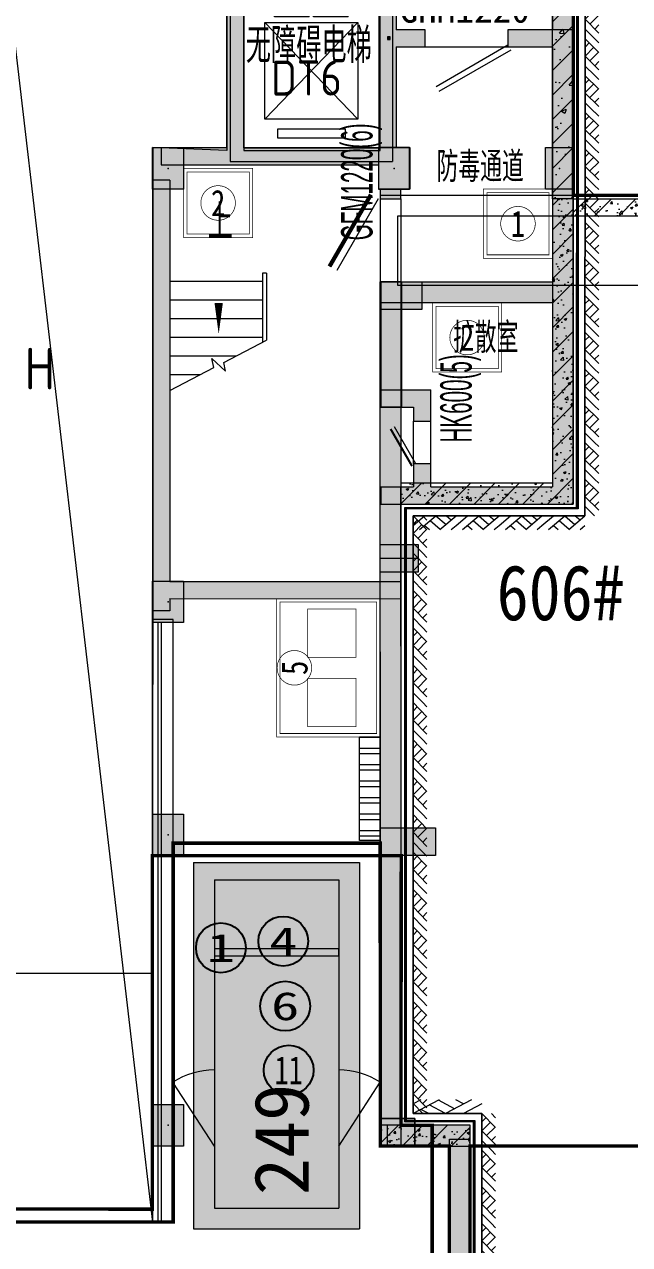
# Model space of a CAD drawing. Extents: x -264757 to 1033689, y 4049843 to 4347093.
# Drawn here: x -32533 to -23774, y 4122282 to 4139931 of the extents above; entities that cross this region are included whole.
import ezdxf
from ezdxf.enums import TextEntityAlignment as Align

# ---------------------------------------------------------------- set-up
doc = ezdxf.new("R2010")
doc.units = 0
doc.header["$LTSCALE"] = 1000
doc.header["$MEASUREMENT"] = 0
doc.linetypes.add('DASH', pattern=[0.35, 0.25, -0.1])
doc.layers.get('0').update_dxf_attribs({"color": 8})
for name, color, linetype in [('AX-01DK-PB01$0$AX-001DK-01-PB01-02$0$A-3-Htch(wall)', 8, 'Continuous'), ('AX-01DK-PB01$0$AX-01DK-PB01$0$PUB_TEXT', 8, 'Continuous'), ('AX-01DK-PB01$0$AX-03CK-02-PB01$0$AX-03CK-02-PB01$0$PUB_HATCH', 8, 'Continuous'), ('AX-01DK-PB01$0$AX-03CK-02-PB01$0$AX-03CK-02-PB01$0$人防$0$人防$0$A-WIND-IDEN', 8, 'Continuous'), ('PUB_HATCH', 8, 'Continuous'), ('不利因素11-尽端停车', 7, 'Continuous'), ('不利因素4-紧邻行车坡道', 7, 'Continuous'), ('不利因素6-双面靠墙', 7, 'Continuous'), ('不利因素9-坡道上停车', 7, 'Continuous'), ('普通车位', 7, 'Continuous')]:
    doc.layers.add(name, color=color, linetype=linetype)
doc.layers.add('AX-01DK-PB01$0$AX-03CK-02-PB01$0$AX-03CK-02-PB01$0$人防$0$WINDOW_TEXT', color=8, linetype='Continuous', plot=False)
doc.layers.add('无关图层', color=8, linetype='Continuous', lineweight=0)
doc.layers.add('车位归属楼栋范围线', color=7, linetype='Continuous', true_color=0x19e6c7)
doc.styles.add('AX-01DK-PB01$0$AX-01DK-PB01$0$_TCH_DIM', font='SIMPLEX', dxfattribs={"bigfont": 'GBCBIG'})
doc.styles.add('AX-01DK-PB01$0$AX-03CK-02-PB01$0$_TCH_DIM', font='SIMPLEX', dxfattribs={"bigfont": 'GBCBIG'})
doc.styles.add('AX-01DK-PB01$0$AX-03CK-02-PB01$0$AX-03CK-02-PB01$0$人防$0$人防$0$_TCH_DIM', font='$ GAD E', dxfattribs={"width": 0.7, "bigfont": '$ GAD C'})
doc.styles.add('AX-01DK-PB01$1$AX-001DK-01-PB01-02$0$Standard', font='gbenor.shx', dxfattribs={"bigfont": 'gbcbig.shx'})
doc.styles.add('AX-01DK-PB01$1$AX-001DK-01-PB01-02$0$黑体', font='simhei.ttf')
doc.styles.add('AX-ACK-BIANH1$0$黑体', font='simhei.ttf')
doc.styles.add('AX-ACK-P01-WALL$0$黑体', font='simhei.ttf')
doc.styles.add('SX-ACK-PB01-WNC-ALL$0$黑体', font='simhei.ttf')
doc.styles.add('坑编号', font='', dxfattribs={"width": 0.8})
doc.styles.add('宋体', font='')
doc.styles.add('黑体', font='simhei.ttf')
doc.styles.get('坑编号').set_extended_font_data('SimSun')
doc.styles.get('宋体').set_extended_font_data('SimSun')
pattern_1 = [(180, (526075.94, 3525261.93), (-1e-13, -238.125), []), (180, (525996.57, 3525341.3), (-1e-13, -238.125), [])]
pattern_2 = [(45, (-4e-05, 0.0001), (-176.776695, 176.776695), []), (50, (-4e-05, 0.0001), (717.26018, -62.752135), [75, -825]), (355, (-4e-05, 0.0001), (-138.75133, 752.19213), [60, -660]), (100.4514, (59.8, -5.2), (578.50938, 689.43954), [63.74019, -701.14211]), (46.1842, (-4e-05, 200), (1067.24105, -165.51901), [112.5, -1237.5]), (96.6356, (88.9, 186.2), (934.6627, 974.11787), [95.6103, -1051.713]), (351.1842, (-4e-05, 200), (934.66195, 974.1186), [90, -990]), (21, (100, 150), (596.90705, -402.61889), [75, -825]), (326, (100, 150), (243.31533, 725.15005), [60, -660]), (71.4514, (149.74, 116.45), (840.22263, 322.5305), [63.74019, -701.14211]), (37.5, (-4e-05, 0.0001), (12.159855, 332.893854), [0, -652, 0, -670, 0, -662.5]), (7.5, (-4e-05, 0.0001), (263.069537, 394.411712), [0, -382, 0, -637, 0, -252.5]), (327.5, (-223, 0.0001), (533.822436, -22.554872), [0, -250, 0, -780, 0, -1035]), (317.5, (-323, 0.0001), (583.18617, 100.10498), [0, -325, 0, -518, 0, -735])]

# ---------------------------------------------------------------- blocks, each defined once
blk = doc.blocks.new('20200722.21182971')
at = {"layer": '不利因素4-紧邻行车坡道', "true_color": 0x9591ce}
h = blk.add_hatch(color=193, dxfattribs=at)
h.dxf.hatch_style = 1
edge = h.paths.add_edge_path()
edge.add_arc((360, 360), 360, 0, 360)
at = {"layer": '不利因素4-紧邻行车坡道'}
blk.add_circle((360, 360), 360, dxfattribs=at)
at = {"layer": '不利因素4-紧邻行车坡道', "style": '黑体', "width": 1.390625}
blk.add_text('4', height=407, dxfattribs=at).set_placement((156, 156), (564, 156), align=Align.FIT)
blk = doc.blocks.new('SX-ACK-PB01-WNC-ALL$0$20200722.21183455')
at = {"layer": '不利因素6-双面靠墙', "true_color": 0xf2b47b}
h = blk.add_hatch(color=31, dxfattribs=at)
h.dxf.hatch_style = 1
edge = h.paths.add_edge_path()
edge.add_arc((360, 360), 360, 0, 360)
at = {"layer": '不利因素6-双面靠墙'}
blk.add_circle((360, 360), 360, dxfattribs=at)
at = {"layer": '不利因素6-双面靠墙', "style": 'SX-ACK-PB01-WNC-ALL$0$黑体', "width": 1.390625}
blk.add_text('6', height=407, dxfattribs=at).set_placement((156, 156), (564, 156), align=Align.FIT)
blk = doc.blocks.new('20200722.21185040')
at = {"layer": '不利因素11-尽端停车', "true_color": 0xf21b23}
h = blk.add_hatch(color=240, dxfattribs=at)
h.dxf.hatch_style = 1
edge = h.paths.add_edge_path()
edge.add_arc((360, 360), 360, 0, 360)
at = {"layer": '不利因素11-尽端停车'}
blk.add_circle((360, 360), 360, dxfattribs=at)
at = {"layer": '不利因素11-尽端停车', "style": '黑体', "width": 0.695313}
blk.add_text('11', height=407.3, dxfattribs=at).set_placement((156, 156), (564, 156), align=Align.FIT)
blk = doc.blocks.new('AX-01DK-PB01-DT$0$$DORLIB2D$00000127')
at = {"layer": '无关图层'}
for points in [[(-0.533, 0.795), (-0.533, 0.69)], [(-0.033, 0.795), (-0.533, 0.795)], [(-0.033, 0.795), (-0.033, 0.69)], [(0.533, 0.795), (0.033, 0.795)], [(0.033, 0.795), (0.033, 0.69)], [(0.533, 0.795), (0.533, 0.69)], [(-0.033, 0.69), (-0.533, 0.69)], [(0.533, 0.69), (0.033, 0.69)], [(0.5, 0.5), (-0.5, 0.5)]]:
    blk.add_lwpolyline(points, dxfattribs=at)
blk = doc.blocks.new('AX-01DK-PB01-DT$0$sdfsdfgdgdgh')
at = {"layer": '无关图层'}
for p, q in [((413949, 4407651), (413274, 4407651)), ((413274, 4407651), (413274, 4405301)), ((413949, 4407451), (413949, 4407651)), ((415624, 4407651), (414949, 4407651)), ((414949, 4407651), (414949, 4407451)), ((415624, 4407651), (415624, 4405301)), ((413474, 4407451), (413949, 4407451)), ((413474, 4407451), (413474, 4405501)), ((414949, 4407451), (415424, 4407451)), ((415424, 4407451), (415424, 4405501)), ((413774, 4405914), (413774, 4407314)), ((413774, 4407314), (415124, 4407314)), ((413774, 4405914), (415124, 4407314)), ((413774, 4407314), (415124, 4405914)), ((415124, 4407314), (415124, 4405914)), ((415124, 4405914), (413774, 4405914)), ((413962, 4405639), (413962, 4405776)), ((413962, 4405776), (414937, 4405776)), ((414937, 4405639), (413962, 4405639)), ((414937, 4405776), (414937, 4405639)), ((413474, 4405501), (415424, 4405501)), ((413274, 4405301), (415624, 4405301))]:
    blk.add_line(p, q, dxfattribs=at)
blk.add_lwpolyline([(413474, 4405501), (413474, 4407451), (415424, 4407451), (415424, 4405501)], close=True, dxfattribs=at)
at = {"layer": '无关图层', "xscale": 1000, "yscale": -200, "zscale": 200}
blk.add_blockref('AX-01DK-PB01-DT$0$$DORLIB2D$00000127', (414449, 4407551), dxfattribs=at)
blk = doc.blocks.new('AX-01DK-PB01$1$$LinePat$素土夯实')
at = {"layer": '无关图层'}
for p, q in [((0, -210), (210, 0)), ((120, -300), (420, 0)), ((420, 0), (608, -188)), ((495, -300), (795, 0)), ((615, 0), (705, -90)), ((315, -105), (502, -293)), ((210, -210), (300, -300)), ((705, -300), (795, -210))]:
    blk.add_line(p, q, dxfattribs=at)
blk = doc.blocks.new('*U114')
at = {"layer": '无关图层', "const_width": 10}
for points in [[(1000, 0), (0, 0), (0, 1000), (1000, 1000)], [(950, 50), (50, 50), (50, 950), (950, 950)]]:
    blk.add_lwpolyline(points, close=True, dxfattribs=at)
blk.add_lwpolyline([(500, 750, 0.098491), (404, 731, 0.098491), (323, 677, 0.098491), (269, 596, 0.098491), (250, 500, 0.098491), (269, 404, 0.098491), (323, 323, 0.098491), (404, 269, 0.098491), (500, 250, 0.098491), (596, 269, 0.098491), (677, 323, 0.098491), (731, 404, 0.098491), (750, 500, 0.098491), (731, 596, 0.098491), (677, 677, 0.098491), (596, 731, 0.098491)], format="xyb", close=True, dxfattribs=at)
at = {"layer": '无关图层', "style": '坑编号', "width": 0.8}
blk.add_attdef('X', text='', height=380, dxfattribs=at).set_placement((500, 500), align=Align.MIDDLE_CENTER)
blk = doc.blocks.new('*U112')
at = {"layer": '无关图层', "const_width": 10}
for points in [[(1000, 0), (-1000, 0), (-1000, 1500), (1000, 1500)], [(950, 50), (-950, 50), (-950, 1450), (950, 1450)], [(-150, 1050), (-850, 1050), (-850, 350), (-150, 350)], [(850, 1050), (150, 1050), (150, 350), (850, 350)]]:
    blk.add_lwpolyline(points, close=True, dxfattribs=at)
blk.add_lwpolyline([(0, 1492, 0.098491), (-96, 1473, 0.098491), (-177, 1419, 0.098491), (-231, 1338, 0.098491), (-250, 1242, 0.098491), (-231, 1146, 0.098491), (-177, 1065, 0.098491), (-96, 1011, 0.098491), (0, 992, 0.098491), (96, 1011, 0.098491), (177, 1065, 0.098491), (231, 1146, 0.098491), (250, 1242, 0.098491), (231, 1338, 0.098491), (177, 1419, 0.098491), (96, 1473, 0.098491)], format="xyb", close=True, dxfattribs=at)
at = {"layer": '无关图层', "style": '坑编号', "width": 0.8}
blk.add_attdef('X', text='', height=380, dxfattribs=at).set_placement((0, 1242), align=Align.MIDDLE_CENTER)
blk = doc.blocks.new('*U127')
at = {"layer": '无关图层', "const_width": 10}
for points in [[(1000, 0), (0, 0), (0, 1000), (1000, 1000)], [(950, 50), (50, 50), (50, 950), (950, 950)]]:
    blk.add_lwpolyline(points, close=True, dxfattribs=at)
blk.add_lwpolyline([(500, 750, 0.098491), (404, 731, 0.098491), (323, 677, 0.098491), (269, 596, 0.098491), (250, 500, 0.098491), (269, 404, 0.098491), (323, 323, 0.098491), (404, 269, 0.098491), (500, 250, 0.098491), (596, 269, 0.098491), (677, 323, 0.098491), (731, 404, 0.098491), (750, 500, 0.098491), (731, 596, 0.098491), (677, 677, 0.098491), (596, 731, 0.098491)], format="xyb", close=True, dxfattribs=at)
at = {"layer": '无关图层', "style": '坑编号', "width": 0.8}
blk.add_attdef('X', text='', height=380, dxfattribs=at).set_placement((500, 500), align=Align.MIDDLE_CENTER)
blk = doc.blocks.new('*U128')
at = {"layer": '无关图层', "const_width": 10}
for points in [[(1000, 0), (0, 0), (0, 1000), (1000, 1000)], [(950, 50), (50, 50), (50, 950), (950, 950)]]:
    blk.add_lwpolyline(points, close=True, dxfattribs=at)
blk.add_lwpolyline([(500, 750, 0.098491), (404, 731, 0.098491), (323, 677, 0.098491), (269, 596, 0.098491), (250, 500, 0.098491), (269, 404, 0.098491), (323, 323, 0.098491), (404, 269, 0.098491), (500, 250, 0.098491), (596, 269, 0.098491), (677, 323, 0.098491), (731, 404, 0.098491), (750, 500, 0.098491), (731, 596, 0.098491), (677, 677, 0.098491), (596, 731, 0.098491)], format="xyb", close=True, dxfattribs=at)
at = {"layer": '无关图层', "style": '坑编号', "width": 0.8}
blk.add_attdef('X', text='', height=380, dxfattribs=at).set_placement((500, 500), align=Align.MIDDLE_CENTER)
blk = doc.blocks.new('SX-CK-PB001-WNC$1$20211103.13313578')
at = {"layer": '无关图层'}
h = blk.add_hatch(color=256, dxfattribs=at)
h.dxf.hatch_style = 1
h.paths.add_polyline_path([(0, 600), (450, 600), (450, 0), (0, 0)])
blk.add_lwpolyline([(0, 600), (450, 600), (450, 0), (0, 0)], close=True, dxfattribs=at)
blk.add_point((225, 300), dxfattribs=at)
blk = doc.blocks.new('SX-CK-PB001-WNC$1$20211103.13313888')
at = {"layer": '无关图层'}
h = blk.add_hatch(color=256, dxfattribs=at)
h.dxf.hatch_style = 1
h.paths.add_polyline_path([(0, 600), (400, 600), (400, 0), (0, 0)])
blk.add_lwpolyline([(0, 600), (400, 600), (400, 0), (0, 0)], close=True, dxfattribs=at)
blk.add_point((200, 300), dxfattribs=at)
blk = doc.blocks.new('fasdfasdfasdfasdfasdf')
at = {"layer": '不利因素9-坡道上停车', "true_color": 0xe0aa15}
h = blk.add_hatch(color=42, dxfattribs=at)
h.dxf.hatch_style = 1
edge = h.paths.add_edge_path()
edge.add_arc((-119587, 4058555), 720, 0, 360)
at = {"layer": '不利因素9-坡道上停车'}
blk.add_circle((-119587, 4058555), 720, dxfattribs=at)
at = {"layer": '不利因素9-坡道上停车', "style": 'AX-ACK-P01-WALL$0$黑体', "width": 1.390625}
blk.add_text('1', height=815, dxfattribs=at).set_placement((-119994, 4058148), (-119180, 4058148), align=Align.FIT)
blk = doc.blocks.new('AX-01DK-PB01$0$AX-03CK-02-PB01$0$AX-03CK-02-PB01$0$人防$0$人防$0$$DorLib2D$00000191')
at = {"layer": '无关图层'}
blk.add_line((-0.5, 0.15), (0.366, 0.65), dxfattribs=at)
at = {"layer": '无关图层', "const_width": 0.05}
blk.add_lwpolyline([(-0.55, 0.237), (0.316, 0.737)], dxfattribs=at)
blk = doc.blocks.new('AX-01DK-PB01$0$AX-03CK-02-PB01$0$AX-03CK-02-PB01$0$人防$0$$DorLib2D$00000181')
at = {"layer": '无关图层'}
for p, q in [((-0.533, 0.141), (0.333, 0.641)), ((-0.5, 0.083), (0.366, 0.583))]:
    blk.add_line(p, q, dxfattribs=at)
blk = doc.blocks.new('_FZH')
blk.add_lwpolyline([(-0.5, -0.5), (0.5, -0.5), (0.5, 0.5), (-0.5, 0.5)], close=True)
at = {"layer": 'PUB_HATCH'}
blk.add_solid([(-0.5, -0.5), (0.5, -0.5), (-0.5, 0.5), (0.5, 0.5)], dxfattribs=at)
blk = doc.blocks.new('A$C7e5eb487')
at = {"layer": '普通车位', "true_color": 0xf18f8e}
h = blk.add_hatch(color=11, dxfattribs=at)
h.dxf.hatch_style = 1
h.paths.add_polyline_path([(2400, 0), (2400, -5300), (0, -5300), (0, 0)])

msp = doc.modelspace()

# ---------------------------------------------------------------- hatches: boundary and pattern name
at = {"layer": 'AX-01DK-PB01$0$AX-001DK-01-PB01-02$0$A-3-Htch(wall)'}
for points in [[(-27376.2, 4123708), (-27076.4, 4124008), (-27083.4, 4133243.5), (-27383.4, 4133243.3)], [(-26383.2, 4123708), (-26083.2, 4124008), (-27076.4, 4124008), (-27376.2, 4123708)], [(-26383.2, 4116558), (-26083.2, 4116158), (-26083.2, 4124008), (-26383.2, 4123708)]]:
    msp.add_hatch(color=256, dxfattribs=at).paths.add_polyline_path(points)
at = {"layer": 'AX-01DK-PB01$0$AX-03CK-02-PB01$0$AX-03CK-02-PB01$0$PUB_HATCH'}
for points in [[(-27154.6, 4143358.1), (-27404.6, 4143058.1), (-27404.6, 4139729.6), (-27237.9, 4139729.6), (-27154.6, 4139854.6)], [(-29440.7, 4143200), (-29607.4, 4143183.4), (-29607.4, 4138147.9), (-29482.4, 4138022.9), (-29357.4, 4138147.9), (-29357.4, 4143058.3)], [(-27154.6, 4139604.6), (-26735, 4139604.5), (-26734.9, 4139854.5), (-27154.6, 4139854.6), (-27237.9, 4139729.6)], [(-24589.6, 4139854.3), (-25534.9, 4139854.4), (-25535, 4139604.4), (-24889.6, 4139604.3)], [(-24589.6, 4139854.3), (-24889.6, 4139604.3), (-24890, 4136208), (-24790, 4136066.3), (-24590, 4136082.9)], [(-27404.6, 4138148), (-27154.6, 4138148), (-27154.6, 4139604.6), (-27237.9, 4139729.6), (-27404.6, 4139729.6)], [(-30552.1, 4137898), (-29482.4, 4137897.9), (-29482.4, 4138022.9), (-29607.4, 4138147.9), (-30552, 4138148)], [(-27407.6, 4137897.7), (-27407.6, 4138147.7), (-29357.4, 4138147.9), (-29482.4, 4138022.9), (-29482.4, 4137897.9)], [(-30677.1, 4137679.7), (-30677.1, 4131749.8), (-30510.4, 4131749.8), (-30427.1, 4131874.8), (-30427.1, 4137679.7)], [(-27083.4, 4137548), (-27383.4, 4137548), (-27383.4, 4137408.4), (-27083.4, 4137408.4)], [(-27083.4, 4136208.2), (-27083.4, 4136208.4), (-27383.4, 4136208.4), (-27383.4, 4135908.3)], [(-27083.4, 4136208.2), (-27383.4, 4135908.3), (-24890, 4135908), (-24790, 4136066.3), (-24890, 4136208)], [(-24790, 4136066.3), (-24890, 4135908), (-24890.3, 4133243.1), (-24590.3, 4132993), (-24590, 4136082.9)], [(-27376.2, 4134393.3), (-26901.2, 4134393.3), (-26651.2, 4134643.3), (-27376.2, 4134643.3)], [(-26901.2, 4134393.3), (-26901.2, 4134193.3), (-26651.2, 4134193.3), (-26651.2, 4134643.3)], [(-26651.2, 4133243.3), (-26651.2, 4133573.3), (-26901.2, 4133573.3), (-26901.2, 4133243.3), (-26776.2, 4133160)], [(-27376.2, 4132993.4), (-26776.2, 4132993.3), (-26776.2, 4133160), (-26901.2, 4133243.3), (-27376.2, 4133243.4)], [(-26776.2, 4133160), (-26776.2, 4132993.3), (-24590.3, 4132993), (-24890.3, 4133243.1), (-26651.2, 4133243.3)], [(-30510.4, 4131749.8), (-30677.1, 4131749.8), (-30677.1, 4131449.8), (-30427.1, 4131449.8), (-30427.1, 4131624.8)], [(-30510.4, 4131749.8), (-30427.1, 4131624.8), (-27083.4, 4131624.5), (-27083.4, 4131874.5), (-30427.1, 4131874.8)]]:
    msp.add_hatch(color=256, dxfattribs=at).paths.add_polyline_path(points)
at = {"layer": '无关图层'}
for points in [[(-24889.6, 4162443.4), (-24889.6, 4139854.3), (-24589.6, 4139854.3), (-24589.6, 4162443.4)], [(-26783.4, 4135808), (-27383.4, 4135808), (-27383.4, 4136208), (-26783.4, 4136208)], [(-27376.6, 4136208.3), (-27377.1, 4134393.4), (-27077.1, 4134393.3), (-27076.6, 4136208.2)], [(-26833.8, 4132008), (-27383.7, 4132008), (-27383.7, 4132408), (-26833.8, 4132408)], [(-27383.4, 4128308), (-26583.2, 4128308), (-26583.2, 4127908), (-27383.4, 4127908)], [(-26883.6, 4123708), (-27383.6, 4123708), (-27383.6, 4124108), (-26883.6, 4124108)], [(-26883.2, 4123708), (-27383.2, 4123708), (-27383.2, 4124108), (-26883.2, 4124108)], [(-26383.2, 4123708), (-26083.2, 4124008), (-27276.3, 4124008), (-27276.3, 4123708)], [(-26083.2, 4080408), (-26083.2, 4123807.6), (-26383.2, 4123807.6), (-26383.2, 4080408)]]:
    msp.add_hatch(color=256, dxfattribs=at).paths.add_polyline_path(points)
h = msp.add_hatch(dxfattribs=at)
h.set_pattern_fill('钢筋混凝土', color=256, scale=100)
h.set_pattern_definition(pattern_2)
h.paths.add_polyline_path([(-24889.6, 4137408), (-24889.6, 4152908), (-24589.6, 4152908), (-24589.6, 4137408)])
h = msp.add_hatch(dxfattribs=at)
h.set_pattern_fill('ARMORED', color=256, scale=100)
h.set_pattern_definition([(50, (-2500.16, -29200), (358.630091, -31.376067), [37.5, -412.5]), (355, (-2500.16, -29200), (-69.375667, 376.096067), [30, -330]), (100.4514, (-2470.27, -29202.6), (289.25469, 344.71977), [31.870095, -350.571056]), (46.1842, (-2500.16, -29100), (533.620524, -82.759507), [56.25, -618.75]), (96.6356, (-2455.7, -29106.9), (467.33135, 487.058935), [47.805144, -525.8565]), (351.1842, (-2500.16, -29100), (467.33097, 487.0593), [45, -495]), (21, (-2450.16, -29125), (298.453526, -201.309445), [37.5, -412.5]), (326, (-2450.16, -29125), (121.657666, 362.575023), [30, -330]), (71.4514, (-2425.3, -29141.78), (420.111314, 161.265248), [31.870095, -350.571056]), (37.5, (-2500.16, -29200), (6.0799277, 166.446927), [0, -326, 0, -335, 0, -331.25]), (7.5, (-2500.16, -29200), (131.534769, 197.205856), [0, -191, 0, -318.5, 0, -126.25]), (327.5, (-2611.66, -29200), (266.911218, -11.277436), [0, -125, 0, -390, 0, -517.5]), (317.5, (-2661.66, -29200), (291.593085, 50.052491), [0, -162.5, 0, -259, 0, -367.5]), (45, (-2500.16, -29200), (-176.776695, 176.776695), [])])
h.paths.add_polyline_path([(-27083.4, 4132993.2), (-24589.3, 4132993.1), (-24588.8, 4137408), (-24889.3, 4137408), (-24889.3, 4133293.1), (-27083.4, 4133293.1)])
h = msp.add_hatch(dxfattribs=at)
h.set_pattern_fill('ARMORED', color=256, scale=50, style=0)
h.set_pattern_definition([(50, (-2450.16, -29200), (358.630091, -31.376067), [37.5, -412.5]), (355, (-2450.16, -29200), (-69.375667, 376.096067), [30, -330]), (100.4514, (-2420.27, -29202.6), (289.25469, 344.71977), [31.870095, -350.571056]), (46.1842, (-2450.16, -29100), (533.620524, -82.759507), [56.25, -618.75]), (96.6356, (-2405.7, -29106.9), (467.33135, 487.058935), [47.805144, -525.8565]), (351.1842, (-2450.16, -29100), (467.33097, 487.0593), [45, -495]), (21, (-2400.16, -29125), (298.453526, -201.309445), [37.5, -412.5]), (326, (-2400.16, -29125), (121.657666, 362.575023), [30, -330]), (71.4514, (-2375.3, -29141.78), (420.111314, 161.265248), [31.870095, -350.571056]), (37.5, (-2450.16, -29200), (6.0799277, 166.446927), [0, -326, 0, -335, 0, -331.25]), (7.5, (-2450.16, -29200), (131.534769, 197.205856), [0, -191, 0, -318.5, 0, -126.25]), (327.5, (-2561.66, -29200), (266.911218, -11.277436), [0, -125, 0, -390, 0, -517.5]), (317.5, (-2611.66, -29200), (291.593085, 50.052491), [0, -162.5, 0, -259, 0, -367.5]), (45, (-2450.16, -29200), (-176.776695, 176.776695), [])])
h.paths.add_polyline_path([(-24589.3, 4137408), (-23283.2, 4137408), (-23283.2, 4136208), (-23533.2, 4136208), (-23533.2, 4137158), (-24589.3, 4137158)])
h = msp.add_hatch(dxfattribs=at)
h.set_pattern_fill('ARMORED', color=256, scale=100)
h.set_pattern_definition([(50, (-1096819.82, 3740220.52), (358.63009, -31.37607), [37.5, -412.5]), (355, (-1096819.82, 3740220.52), (-69.37567, 376.09607), [30, -330]), (100.4514, (-1096789.94, 3740217.9), (289.25469, 344.71977), [31.8701, -350.57106]), (46.1842, (-1096819.82, 3740320.52), (533.62052, -82.7595), [56.25, -618.75]), (96.6356, (-1096775.36, 3740313.63), (467.33135, 487.05894), [47.80514, -525.8565]), (351.1842, (-1096819.8, 3740320.5), (467.33097, 487.0593), [45, -495]), (21, (-1096769.82, 3740295.52), (298.453526, -201.309445), [37.5, -412.5]), (326, (-1096769.82, 3740295.52), (121.65767, 362.57502), [30, -330]), (71.4514, (-1096744.95, 3740278.75), (420.11131, 161.26525), [31.8701, -350.57106]), (37.5, (-1096819.82, 3740220.52), (6.079928, 166.446927), [0, -326, 0, -335, 0, -331.25]), (7.5, (-1096819.82, 3740220.52), (131.53477, 197.205856), [0, -191, 0, -318.5, 0, -126.25]), (327.5, (-1096931.32, 3740220.52), (266.911218, -11.277436), [0, -125, 0, -390, 0, -517.5]), (317.5, (-1096981.32, 3740220.52), (291.593085, 50.05249), [0, -162.5, 0, -259, 0, -367.5]), (45, (-1096819.82, 3740220.52), (-176.776695, 176.776695), [])])
h.paths.add_polyline_path([(-27383.6, 4136208), (-27083.6, 4136208), (-27083.6, 4123708), (-27383.6, 4123708)])
h = msp.add_hatch(color=256, dxfattribs=at)
h.dxf.hatch_style = 1
h.paths.add_polyline_path([(-26783.4, 4135808), (-27383.4, 4135808), (-27383.4, 4136208), (-26783.4, 4136208)])
h = msp.add_hatch(color=256, dxfattribs=at)
h.dxf.hatch_style = 1
h.paths.add_polyline_path([(-26833.7, 4132408), (-26833.7, 4132208), (-27133.4, 4132208), (-27133.2, 4132208), (-27383.2, 4132208), (-27383.4, 4132408)])
h = msp.add_hatch(dxfattribs=at)
h.set_pattern_fill('ANSI32', color=256, scale=50, angle=-225)
h.set_pattern_definition(pattern_1)
h.paths.add_polyline_path([(-27683.4, 4128124.5), (-27683.4, 4129624.5), (-27383.4, 4129624.5), (-27383.4, 4128124.5)])
h = msp.add_hatch(dxfattribs=at)
h.set_pattern_fill('ANSI32', color=256, scale=50, angle=-225)
h.set_pattern_definition(pattern_1)
h.paths.add_polyline_path([(-27683.4, 4128124.5), (-27683.4, 4129624.5), (-27383.4, 4129624.5), (-27383.4, 4128124.5)])
h = msp.add_hatch(color=256, dxfattribs=at)
h.dxf.hatch_style = 1
h.paths.add_polyline_path([(-27380.4, 4128308), (-27133.4, 4128308), (-26583.2, 4128308), (-26583.2, 4127908), (-27383.4, 4127908)])
h = msp.add_hatch(color=256, dxfattribs=at)
h.dxf.hatch_style = 1
h.paths.add_polyline_path([(-27133.2, 4124108), (-27383.3, 4124108), (-27383.6, 4123708), (-26883.2, 4123708), (-26883.2, 4124108), (-27133.4, 4124108)])
h = msp.add_hatch(dxfattribs=at)
h.set_pattern_fill('ARMORED', color=256, scale=50)
h.set_pattern_definition([(50, (-1162384.8, 3479827.08), (358.63009, -31.37607), [37.5, -412.5]), (355, (-1162384.8, 3479827.08), (-69.37567, 376.09607), [30, -330]), (100.4514, (-1162354.9, 3479824.46), (289.25469, 344.71977), [31.8701, -350.57106]), (46.1842, (-1162384.8, 3479927.1), (533.62052, -82.7595), [56.25, -618.75]), (96.6356, (-1162340.3, 3479920.2), (467.33135, 487.05894), [47.80514, -525.8565]), (351.1842, (-1162384.8, 3479927.1), (467.33097, 487.0593), [45, -495]), (21, (-1162334.8, 3479902.08), (298.453526, -201.309445), [37.5, -412.5]), (326, (-1162334.8, 3479902.08), (121.65767, 362.57502), [30, -330]), (71.4514, (-1162309.92, 3479885.3), (420.11131, 161.26525), [31.8701, -350.57106]), (37.5, (-1162384.79, 3479827.08), (6.079928, 166.446927), [0, -326, 0, -335, 0, -331.25]), (7.5, (-1162384.8, 3479827.08), (131.534769, 197.205856), [0, -191, 0, -318.5, 0, -126.25]), (327.5, (-1162496.29, 3479827.08), (266.911218, -11.277436), [0, -125, 0, -390, 0, -517.5]), (317.5, (-1162546.3, 3479827.08), (291.593085, 50.05249), [0, -162.5, 0, -259, 0, -367.5]), (45, (-1162384.8, 3479827.08), (-176.776695, 176.776695), [])])
h.paths.add_polyline_path([(-27383.6, 4123708), (-26083.6, 4123708), (-26083.6, 4124008), (-27383.2, 4124008)])
h = msp.add_hatch(dxfattribs=at)
h.set_pattern_fill('钢筋混凝土', color=256, scale=100)
h.set_pattern_definition(pattern_2)
h.paths.add_polyline_path([(-26384.6, 4123708), (-26084.6, 4123708), (-26084.6, 4102658.9), (-26384.6, 4102658.9)])

# ---------------------------------------------------------------- linework, layer by layer
for p, q in [((-24889.6, 4162443.4), (-24889.6, 4139854.3)), ((-24589.6, 4162443.4), (-24589.6, 4139854.3)), ((-24540.8, 4132943.1), (-24537.1, 4162138.7)), ((-24527.1, 4162128.7), (-24530.8, 4132933.1)), ((-24517.1, 4162118.7), (-24520.8, 4132923.1)), ((-24420.8, 4132823.1), (-24417.2, 4162018.7)), ((-24417.2, 4162018.7), (-24420.8, 4132823.1)), ((-33433.7, 4146206.7), (-30679.2, 4122608)), ((-29603.6, 4145357.3), (-29603.6, 4138104.6)), ((-27154.6, 4143358.1), (-27154.6, 4139854.6)), ((-29607.4, 4143183.4), (-29607.4, 4138147.9)), ((-29357.4, 4143058.3), (-29357.4, 4138147.9)), ((-29357.4, 4143058.1), (-29357.4, 4138104.5)), ((-27404.6, 4143058.1), (-27404.6, 4139729.6)), ((-27383.4, 4138104.5), (-27383.4, 4143058.1)), ((-26734.9, 4139854.5), (-27154.6, 4139854.6)), ((-26735, 4139604.5), (-26734.9, 4139854.5)), ((-25534.9, 4139854.4), (-25535, 4139604.4)), ((-24589.6, 4139854.3), (-25534.9, 4139854.4)), ((-24589.6, 4139854.3), (-24889.6, 4139854.3)), ((-24589.6, 4139854.3), (-24590, 4136082.9)), ((-27404.6, 4139729.6), (-27404.6, 4138148)), ((-27277.4, 4139710.6), (-27239.4, 4139748.6)), ((-27277.4, 4139748.6), (-27239.4, 4139710.6)), ((-27154.6, 4139604.6), (-26735, 4139604.5)), ((-27154.6, 4139604.6), (-27154.6, 4138148)), ((-26735, 4139604.5), (-25535, 4139604.4)), ((-25535, 4139604.4), (-24889.6, 4139604.3)), ((-24889.6, 4139604.3), (-24890, 4136208)), ((-30675.8, 4138148), (-30679.9, 4122608)), ((-29603.6, 4138104.6), (-30675.8, 4138148)), ((-30552, 4138148), (-30552.1, 4137898)), ((-30552, 4138148), (-29607.4, 4138147.9)), ((-29357.4, 4138147.9), (-27407.6, 4138147.7)), ((-29357.4, 4138104.5), (-27383.4, 4138104.5)), ((-30552.1, 4137898), (-29482.4, 4137897.9)), ((-29482.4, 4137897.9), (-27407.6, 4137897.7)), ((-30677.1, 4137679.7), (-30677.1, 4131749.8)), ((-30427.1, 4137679.7), (-30677.1, 4137679.7)), ((-30427.1, 4137679.7), (-30427.1, 4131874.8)), ((-27383.4, 4137548), (-27383.4, 4137408.4)), ((-27083.4, 4137408.4), (-27083.4, 4137548)), ((-27383.4, 4137408.4), (-27383.4, 4136208.4)), ((-27383.4, 4137408.4), (-27083.4, 4137408.4)), ((-27083.4, 4137408.4), (-27083.4, 4136208.4)), ((-29087.4, 4136334.5), (-29087.4, 4135332)), ((-29027.4, 4136334.5), (-29087.4, 4136334.5)), ((-29027.4, 4136334.5), (-29027.4, 4135363.2)), ((-30427.4, 4136214.5), (-30427.4, 4134635.8)), ((-29087.4, 4136214.5), (-30427.4, 4136214.5)), ((-29027.4, 4136214.5), (-29027.4, 4135363.2)), ((-27083.4, 4136208.4), (-27383.4, 4136208.4)), ((-27383.4, 4136208.4), (-27383.4, 4135908.3)), ((-27376.6, 4136208.3), (-27377.1, 4134393.4)), ((-27076.6, 4136208.2), (-27376.6, 4136208.3)), ((-27083.4, 4136208.2), (-27083.4, 4136208.4)), ((-27083.4, 4136208.2), (-24890, 4136208)), ((-27076.6, 4136208.2), (-27077.1, 4134393.3)), ((-29087.4, 4135944.5), (-30427.4, 4135944.5)), ((-24590, 4136082.9), (-24590.3, 4132993)), ((-27383.4, 4135908.3), (-24890, 4135908)), ((-24890, 4135908), (-24890.3, 4133243.1)), ((-29087.4, 4135674.5), (-30427.4, 4135674.5)), ((-29087.4, 4135404.5), (-30427.4, 4135404.5)), ((-29647.6, 4135040.9), (-29027.4, 4135363.2)), ((-29467.5, 4135134.5), (-30427.4, 4135134.5)), ((-29789.4, 4134967.3), (-29818.5, 4135099.1)), ((-29818.5, 4135099.1), (-29620.3, 4134917.2)), ((-30427.4, 4134635.8), (-29789.4, 4134967.3)), ((-29620.3, 4134917.2), (-29647.6, 4135040.9)), ((-29987.2, 4134864.5), (-30427.4, 4134864.5)), ((-27376.2, 4134643.3), (-26651.2, 4134643.3)), ((-27376.2, 4134643.3), (-27376.2, 4134393.3)), ((-26651.2, 4134193.3), (-26651.2, 4134643.3)), ((-27077.1, 4134393.3), (-27377.1, 4134393.4)), ((-27376.2, 4134393.3), (-26901.2, 4134393.3)), ((-26901.2, 4134393.3), (-26901.2, 4134193.3)), ((-26901.2, 4133573.3), (-26901.2, 4134193.3)), ((-26901.2, 4134193.3), (-26651.2, 4134193.3)), ((-26651.2, 4133573.3), (-26651.2, 4134193.3)), ((-26651.2, 4133573.3), (-26901.2, 4133573.3)), ((-26901.2, 4133573.3), (-26901.2, 4133243.3)), ((-26651.2, 4133243.3), (-26651.2, 4133573.3)), ((-27383.4, 4133243.3), (-27083.4, 4133243.5)), ((-27376.2, 4123708), (-27383.4, 4133243.3)), ((-27376.2, 4133243.4), (-26901.2, 4133243.3)), ((-27376.2, 4133243.4), (-27376.2, 4132993.4)), ((-27076.4, 4124008), (-27083.4, 4133243.5)), ((-26651.2, 4133243.3), (-24890.3, 4133243.1)), ((-27376.2, 4132993.4), (-26776.2, 4132993.3)), ((-27026.8, 4124058), (-27026.9, 4132943.4)), ((-27026.9, 4132943.4), (-24540.8, 4132943.1)), ((-26776.2, 4132993.3), (-24590.3, 4132993)), ((-24530.8, 4132933.1), (-27016.9, 4132933.4)), ((-27016.9, 4132933.4), (-27016.8, 4124068)), ((-24520.8, 4132923.1), (-27006.9, 4132923.4)), ((-27006.9, 4132923.4), (-27006.8, 4124078)), ((-26906.8, 4124178), (-26906.9, 4132823.4)), ((-26906.9, 4132823.4), (-24420.8, 4132823.1)), ((-24420.8, 4132823.1), (-26906.9, 4132823.4)), ((-26906.9, 4132823.4), (-26906.8, 4124178)), ((-30677.1, 4131749.8), (-30677.1, 4131449.8)), ((-30427.1, 4131874.8), (-27083.4, 4131874.5)), ((-27083.4, 4131874.5), (-27083.4, 4131624.5)), ((-30427.1, 4131624.8), (-27083.4, 4131624.5)), ((-30427.1, 4131624.8), (-30427.1, 4131449.8)), ((-30427.1, 4131449.8), (-30677.1, 4131449.8)), ((-30682.4, 4131324.9), (-30679.2, 4122608)), ((-30382.2, 4131324.9), (-30682.4, 4131324.9)), ((-30601.3, 4131278), (-30601.3, 4122608)), ((-30551.1, 4131278), (-30601.3, 4131278)), ((-30551.3, 4122608), (-30551.1, 4131278)), ((-30379.2, 4122608), (-30382.2, 4131324.9)), ((-30083.6, 4127808), (-30083.6, 4122508, 0)), ((-30083.6, 4127808), (-27683.6, 4127808)), ((-27683.6, 4127808), (-27683.6, 4122508, 0)), ((-29783.6, 4127558), (-27983.6, 4127558)), ((-29783.6, 4127558), (-29783.6, 4122808, 0)), ((-27983.6, 4127558), (-27983.6, 4122808, 0)), ((-36183.7, 4126208), (-30683.7, 4126208)), ((-25915, 4124178), (-26906.8, 4124178)), ((-26906.8, 4124178), (-25915, 4124178)), ((-25913.6, 4076439.2), (-25915, 4124178)), ((-25915, 4124178), (-25913.6, 4076439.2)), ((-26083.2, 4124008), (-27276.3, 4124008)), ((-27276.3, 4123708), (-27276.3, 4124008)), ((-26083.2, 4124008), (-27076.4, 4124008)), ((-26035, 4124058), (-27026.8, 4124058)), ((-27016.8, 4124068), (-26025, 4124068)), ((-27006.8, 4124078), (-26015, 4124078)), ((-26083.2, 4116158), (-26083.2, 4124008)), ((-26033.6, 4076559.1), (-26035, 4124058)), ((-26025, 4124068), (-26023.6, 4076549.2)), ((-26015, 4124078), (-26013.6, 4076539.2)), ((-26383.2, 4080408), (-26383.2, 4123807.6)), ((-26383.2, 4123807.6), (-26083.2, 4123807.6)), ((-26083.2, 4080408), (-26083.2, 4123807.6)), ((-26383.2, 4123708), (-27376.2, 4123708)), ((-26383.2, 4123708), (-27276.3, 4123708)), ((-26383.2, 4116558), (-26383.2, 4123708)), ((-29783.6, 4122808, 0), (-27983.6, 4122808, 0)), ((-30679.9, 4122608), (-36179.9, 4122608)), ((-30679.2, 4122608), (-30379.2, 4122608)), ((-30601.3, 4122608), (-30551.3, 4122608)), ((-30083.6, 4122508, 0), (-27683.6, 4122508, 0))]:
    msp.add_line(p, q, dxfattribs=at)
for points in [[(-24889.6, 4137408), (-24889.6, 4152908), (-24589.6, 4152908), (-24589.6, 4137408)], [(-27277.4, 4139710.6), (-27239.4, 4139710.6), (-27239.4, 4139748.6), (-27277.4, 4139748.6)], [(-24589.3, 4137408), (-23283.2, 4137408), (-23283.2, 4136208), (-23533.2, 4136208), (-23533.2, 4137158), (-24589.3, 4137158)], [(-23534.3, 4136158), (-23534.3, 4137158), (-27133.9, 4137158), (-27133.9, 4136158)], [(-27383.6, 4136208), (-27083.6, 4136208), (-27083.6, 4123708), (-27383.6, 4123708)], [(-26783.4, 4135808), (-27383.4, 4135808), (-27383.4, 4136208), (-26783.4, 4136208)], [(-26783.4, 4135808), (-27383.4, 4135808), (-27383.4, 4136208), (-26783.4, 4136208)], [(-26833.8, 4132008), (-27383.7, 4132008), (-27383.7, 4132408), (-26833.8, 4132408)], [(-27380.4, 4128308), (-27133.4, 4128308), (-27133.4, 4128308), (-26583.2, 4128308), (-26583.2, 4127908), (-27383.4, 4127908)], [(-27383.4, 4128308), (-26583.2, 4128308), (-26583.2, 4127908), (-27383.4, 4127908)], [(-27983.6, 4126558), (-29783.6, 4126558), (-29783.6, 4126458), (-27983.6, 4126458)], [(-26883.2, 4123708), (-26883.2, 4124108), (-27133.4, 4124108), (-27133.2, 4124108), (-27383.3, 4124108), (-27383.6, 4123708)], [(-26883.6, 4123708), (-27383.6, 4123708), (-27383.6, 4124108), (-26883.6, 4124108)], [(-27383.6, 4123708), (-26083.6, 4123708), (-26083.6, 4124008), (-27383.2, 4124008)], [(-26883.2, 4123708), (-27383.2, 4123708), (-27383.2, 4124108), (-26883.2, 4124108)], [(-26384.6, 4123708), (-26084.6, 4123708), (-26084.6, 4102658.9), (-26384.6, 4102658.9)]]:
    msp.add_lwpolyline(points, close=True, dxfattribs=at)
for points in [[(-23283.8, 4136158), (-23284.3, 4137458), (-27383.9, 4137458), (-27383.9, 4136158)], [(-27083.4, 4132993.2), (-24589.3, 4132993.1), (-24589.3, 4137408), (-24889.3, 4137408), (-24889.3, 4133293.1), (-27083.4, 4133293.1), (-27083.4, 4133158.2)], [(-27683.4, 4128124.5), (-27683.4, 4129624.5), (-27383.4, 4129624.5), (-27383.4, 4128124.5), (-27683.4, 4128124.5)], [(-27683.4, 4128124.5), (-27683.4, 4129624.5), (-27383.4, 4129624.5), (-27383.4, 4128124.5), (-27683.4, 4128124.5)], [(-29783.6, 4123708), (-30383.6, 4124630)], [(-27983.6, 4123708), (-27383.6, 4124630)]]:
    msp.add_lwpolyline(points, dxfattribs=at)
msp.add_lwpolyline([(-29721.3, 4136665.9, 0, 0, 0), (-29721.3, 4135450.9, 0, 120, 0), (-29721.3, 4135900.9, 0, 0, 0)], format="xyseb", dxfattribs=at)
at = {"layer": '无关图层', "ltscale": 0.5}
msp.add_lwpolyline([(-26833.7, 4132408), (-26833.7, 4132208), (-27133.4, 4132208), (-27133.2, 4132208), (-27383.2, 4132208), (-27383.4, 4132408)], close=True, dxfattribs=at)
at = {"layer": '无关图层'}
for centre, start, end in [((-29783.6, 4123708, 0), 90, 123.05573), ((-27983.6, 4123708, 0), 56.94427, 90)]:
    msp.add_arc(centre, 1100, start, end, dxfattribs=at)
at = {"layer": '车位归属楼栋范围线', "linetype": 'DASH', "ltscale": 5, "const_width": 50}
for points in [[(-81383.7, 4158458.2), (-81383.7, 4111561.9), (-81383.7, 4111561.9), (-69389.6, 4111578), (-69389.6, 4116758), (-63550.9, 4116758), (-63550.9, 4106342.3), (-55792.6, 4106342.3), (-55792.6, 4111326.9), (-40109.6, 4111326.9), (-40109.6, 4116758), (-26632, 4116758), (-26632, 4124008), (-27083.6, 4124008), (-27079.3, 4127908), (-30681.1, 4127906.7), (-30681.1, 4122795), (-36179.7, 4122799.3), (-36179.7, 4146571.2), (-33104.2, 4146571.2), (-33104.2, 4162892)], [(-8283.2, 4137408), (-16283.2, 4137408), (-16283.2, 4136208), (-18283.4, 4136208), (-18283.4, 4138588), (-21283.6, 4138588), (-21283.4, 4136208), (-23533.2, 4136208), (-23533.2, 4137458), (-24589.9, 4137458.2), (-24589.9, 4147414.7), (-24589.9, 4162591.4)], [(-58330.8, 4151410.9), (-58330.8, 4139628.4), (-36433.7, 4139628.4), (-36307.7, 4139628.4), (-36307.7, 4133378.6), (-40026, 4133378.6), (-40026, 4128270.8), (-51609, 4128270.8), (-51609, 4133231.1), (-54977.1, 4133231.1), (-54977.1, 4128491.5), (-57010.8, 4128491.5), (-57010.8, 4117413.7), (-55682.6, 4117413.7), (-55682.6, 4111438.7), (-40248, 4111438.7), (-40248, 4117040.2), (-26085.2, 4117040.2), (-26085.2, 4123708), (17816.6, 4123708)], [(-51383.6, 4128108), (-40480.1, 4128108), (-40480.1, 4133808), (-36433.7, 4133808), (-36431.6, 4122608), (-30379.2, 4122608), (-30379.2, 4128087.9), (-27383.6, 4128087.9), (-27383.2, 4123708), (-26384.6, 4123708), (-26383.2, 4116558), (-39859.6, 4116558.8), (-39859.6, 4111578), (-39859.6, 4106958), (-39983.2, 4106958), (-39983.2, 4104703.4)]]:
    msp.add_lwpolyline(points, dxfattribs=at)

# ---------------------------------------------------------------- block references
at = {"layer": '不利因素11-尽端停车'}
msp.add_blockref('20200722.21185040', (-29068.1, 4124445.9, 0), dxfattribs=at)
at = {"layer": '不利因素4-紧邻行车坡道'}
msp.add_blockref('20200722.21182971', (-29146.8, 4126309.6, 0), dxfattribs=at)
at = {"layer": '不利因素6-双面靠墙'}
msp.add_blockref('SX-ACK-PB01-WNC-ALL$0$20200722.21183455', (-29118.6, 4125372.2, 0), dxfattribs=at)
at = {"layer": '无关图层'}
ref = msp.add_blockref('AX-01DK-PB01$0$AX-03CK-02-PB01$0$AX-03CK-02-PB01$0$人防$0$$DorLib2D$00000181', (-26135, 4139729.4), dxfattribs=dict(at, xscale=-1200, yscale=-1200, zscale=250, rotation=359.9934994618123))
ref.add_attrib('A', 'GHM1220', (-27105.2, 4139955.9), dxfattribs={"layer": 'AX-01DK-PB01$0$AX-03CK-02-PB01$0$AX-03CK-02-PB01$0$人防$0$WINDOW_TEXT', "height": 396.52, "rotation": 359.9935, "style": '宋体'})
at = {"layer": '无关图层', "rotation": 6.645948168518879e-05}
msp.add_blockref('AX-01DK-PB01-DT$0$sdfsdfgdgdgh', (-442824.2, -267354.5), dxfattribs=at)
at = {"layer": '无关图层', "yscale": 0.6666666666666666, "zscale": 0.6666666666666666}
for p, xscale, rotation in [((-24419.9, 4139723.9), 0.6677088998587033, 89.99289824979311), ((-24420, 4139193), 0.6677088998587033, 89.99289824979311), ((-24420.1, 4138662.2), 0.6677088998587033, 89.99289824979311), ((-24420.1, 4138131.4), 0.6677088998587033, 89.99289824979311), ((-24420.2, 4137600.5), 0.6677088998587033, 89.99289824979311), ((-24420.3, 4137069.7), 0.6677088998587033, 89.99289824979311), ((-24420.3, 4136538.9), 0.6677088998587033, 89.99289824979311), ((-24420.4, 4136008.1), 0.6677088998587033, 89.99289824979311), ((-24420.4, 4135477.2), 0.6677088998587033, 89.99289824979311), ((-24420.5, 4134946.4), 0.6677088998587033, 89.99289824979311), ((-24420.6, 4134415.6), 0.6677088998587033, 89.99289824979311), ((-24420.6, 4133884.7), 0.6677088998587033, 89.99289824979311), ((-24420.7, 4133353.9), 0.6677088998587033, 89.99289824979311), ((-24420.8, 4132823.1), 0.6677088998587033, 89.99289824979311), ((-26906.9, 4132823.4), 0.7818106222768919, 359.9929392904853), ((-26906.9, 4132283.1), 0.6796669952972572, 90.00091048579453), ((-26285.4, 4132823.3), 0.7818106222768919, 359.9929392904853), ((-25663.9, 4132823.2), 0.7818106222768919, 359.9929392904853), ((-25042.3, 4132823.2), 0.7818106222768919, 359.9929392904853), ((-26906.9, 4131742.7), 0.6796669952972572, 90.00091048579453), ((-26906.9, 4131202.4), 0.6796669952972572, 90.00091048579453), ((-26906.9, 4130662), 0.6796669952972572, 90.00091048579453), ((-26906.9, 4130121.7), 0.6796669952972572, 90.00091048579453), ((-26906.9, 4129581.4), 0.6796669952972572, 90.00091048579453), ((-26906.9, 4129041), 0.6796669952972572, 90.00091048579453), ((-26906.9, 4128500.7), 0.6796669952972572, 90.00091048579453), ((-26906.9, 4127960.4), 0.6796669952972572, 90.00091048579453), ((-26906.8, 4127420), 0.6796669952972572, 90.00091048579453), ((-26906.8, 4126879.7), 0.6796669952972572, 90.00091048579453), ((-26906.8, 4126339.4), 0.6796669952972572, 90.00091048579453), ((-26906.8, 4125799), 0.6796669952972572, 90.00091048579453), ((-26906.8, 4125258.7), 0.6796669952972572, 90.00091048579453), ((-26906.8, 4124718.4), 0.6796669952972572, 90.00091048579453), ((-26906.8, 4124178), 0.6796669952972572, 90.00091048579453), ((-25915, 4124178), 1.247602102656527, 180.0000202349938), ((-25914.9, 4123647.6), 0.6672098582204975, 90.00165836915554), ((-25914.9, 4123117.2), 0.6672098582204975, 90.00165836915554), ((-25914.9, 4122586.7), 0.6672098582204975, 90.00165836915554), ((-25914.9, 4122056.3), 0.6672098582204975, 90.00165836915554)]:
    msp.add_blockref('AX-01DK-PB01$1$$LinePat$素土夯实', p, dxfattribs=dict(at, xscale=xscale, rotation=rotation))
at = {"layer": '无关图层'}
ref = msp.add_blockref('AX-01DK-PB01$0$AX-03CK-02-PB01$0$AX-03CK-02-PB01$0$人防$0$人防$0$$DorLib2D$00000191', (-27233.4, 4136808.4), dxfattribs=dict(at, xscale=1200, yscale=-1200, zscale=300, rotation=269.9999660677861))
ref.add_attrib('A', 'GFM1220(6)', (-27494.7, 4136808.4), dxfattribs={"layer": 'AX-01DK-PB01$0$AX-03CK-02-PB01$0$AX-03CK-02-PB01$0$人防$0$人防$0$A-WIND-IDEN', "height": 455, "rotation": 89.99997, "style": 'AX-01DK-PB01$0$AX-03CK-02-PB01$0$AX-03CK-02-PB01$0$人防$0$人防$0$_TCH_DIM', "width": 0.49})
for name, p in [('SX-CK-PB001-WNC$1$20211103.13313578', (-30679.6, 4137548)), ('SX-CK-PB001-WNC$1$20211103.13313578', (-27404.6, 4137548)), ('SX-CK-PB001-WNC$1$20211103.13313888', (-24989.6, 4137548)), ('SX-CK-PB001-WNC$1$20211103.13313578', (-30679.6, 4131278)), ('SX-CK-PB001-WNC$1$20211103.13313578', (-30679.6, 4127908)), ('SX-CK-PB001-WNC$1$20211103.13313578', (-30679.6, 4123708))]:
    msp.add_blockref(name, p, dxfattribs=at)
at = {"layer": '无关图层', "xscale": 450, "yscale": 599.999999995809, "zscale": 599.999999995809}
msp.add_blockref('_FZH', (-27182.6, 4137848), dxfattribs=at)
at = {"layer": '无关图层'}
for name, p in [('*U128', (-30229.6, 4136848)), ('*U127', (-26626.2, 4134901.6))]:
    msp.add_blockref(name, p, dxfattribs=at).add_auto_attribs({'X': '2'})
ref = msp.add_blockref('*U114', (-24890, 4136548), dxfattribs=dict(at, xscale=-1))
ref.add_attrib('X', '1', dxfattribs={"height": 380, "style": '坑编号', "width": 0.8}).set_placement((-25390, 4137048), align=Align.MIDDLE_CENTER)
ref = msp.add_blockref('AX-01DK-PB01$0$AX-03CK-02-PB01$0$AX-03CK-02-PB01$0$人防$0$人防$0$$DorLib2D$00000191', (-26776.2, 4133883.3), dxfattribs=dict(at, xscale=620, yscale=620, zscale=250, rotation=90.00060868441932))
ref.add_attrib('A', 'HK600(5)', (-26059.8, 4133883.3), dxfattribs={"layer": 'AX-01DK-PB01$0$AX-03CK-02-PB01$0$AX-03CK-02-PB01$0$人防$0$人防$0$A-WIND-IDEN', "height": 455, "rotation": 90.00061, "style": 'AX-01DK-PB01$0$AX-03CK-02-PB01$0$AX-03CK-02-PB01$0$人防$0$人防$0$_TCH_DIM', "width": 0.49})
at = {"layer": '无关图层', "rotation": 90}
msp.add_blockref('*U112', (-27383.4, 4130624.5), dxfattribs=at).add_auto_attribs({'X': '5'})
at = {"layer": '普通车位', "rotation": 180}
msp.add_blockref('A$C7e5eb487', (-27683.6, 4122508, 0), dxfattribs=at)
at = {"layer": '车位归属楼栋范围线', "xscale": 0.5, "yscale": 0.5, "zscale": 0.5}
msp.add_blockref('fasdfasdfasdfasdfasdf', (30104.3, 2097296.3, 0), dxfattribs=at)

# ---------------------------------------------------------------- texts
at = {"layer": 'AX-01DK-PB01$0$AX-01DK-PB01$0$PUB_TEXT', "color": 7, "style": 'AX-01DK-PB01$0$AX-01DK-PB01$0$_TCH_DIM'}
msp.add_text('上', height=506.4, dxfattribs=at).set_placement((-29877.7, 4136823.4))
at = {"layer": '无关图层'}
for s, height, style, p in [('无障碍电梯', 506.38, 'AX-01DK-PB01$1$AX-001DK-01-PB01-02$0$Standard', (-29328.6, 4139371.8)), ('DT6', 506.38, 'AX-01DK-PB01$1$AX-001DK-01-PB01-02$0$Standard', (-28962.1, 4138902)), ('防毒通道', 438.87, 'AX-01DK-PB01$0$AX-03CK-02-PB01$0$_TCH_DIM', (-26569.1, 4137651.1)), ('扩散室', 438.87, 'AX-01DK-PB01$0$AX-03CK-02-PB01$0$_TCH_DIM', (-26330.5, 4135178.2)), ('H', 600, 'AX-01DK-PB01$1$AX-001DK-01-PB01-02$0$Standard', (-32529.8, 4134653.3))]:
    msp.add_text(s, height=height, dxfattribs=dict(at, style=style)).set_placement(p)
at = {"layer": '无关图层', "style": 'AX-01DK-PB01$1$AX-001DK-01-PB01-02$0$黑体', "width": 0.85}
msp.add_text('606#', height=800, dxfattribs=at).set_placement((-25697.6, 4131312.5))
at = {"layer": '无关图层', "style": 'AX-ACK-BIANH1$0$黑体'}
msp.add_text('249', height=788.61, rotation=90, dxfattribs=at).set_placement((-28419.4, 4122998.2))

doc.saveas('drawing.dxf')
